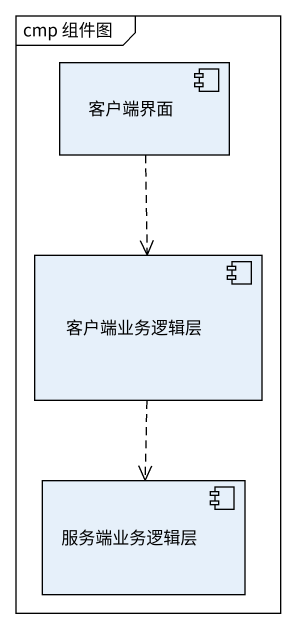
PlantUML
@startuml
mainframe cmp 组件图
component 客户端界面
component 客户端业务逻辑层
component 服务端业务逻辑层
客户端界面 ..> 客户端业务逻辑层
客户端业务逻辑层 ..> 服务端业务逻辑层
@enduml
